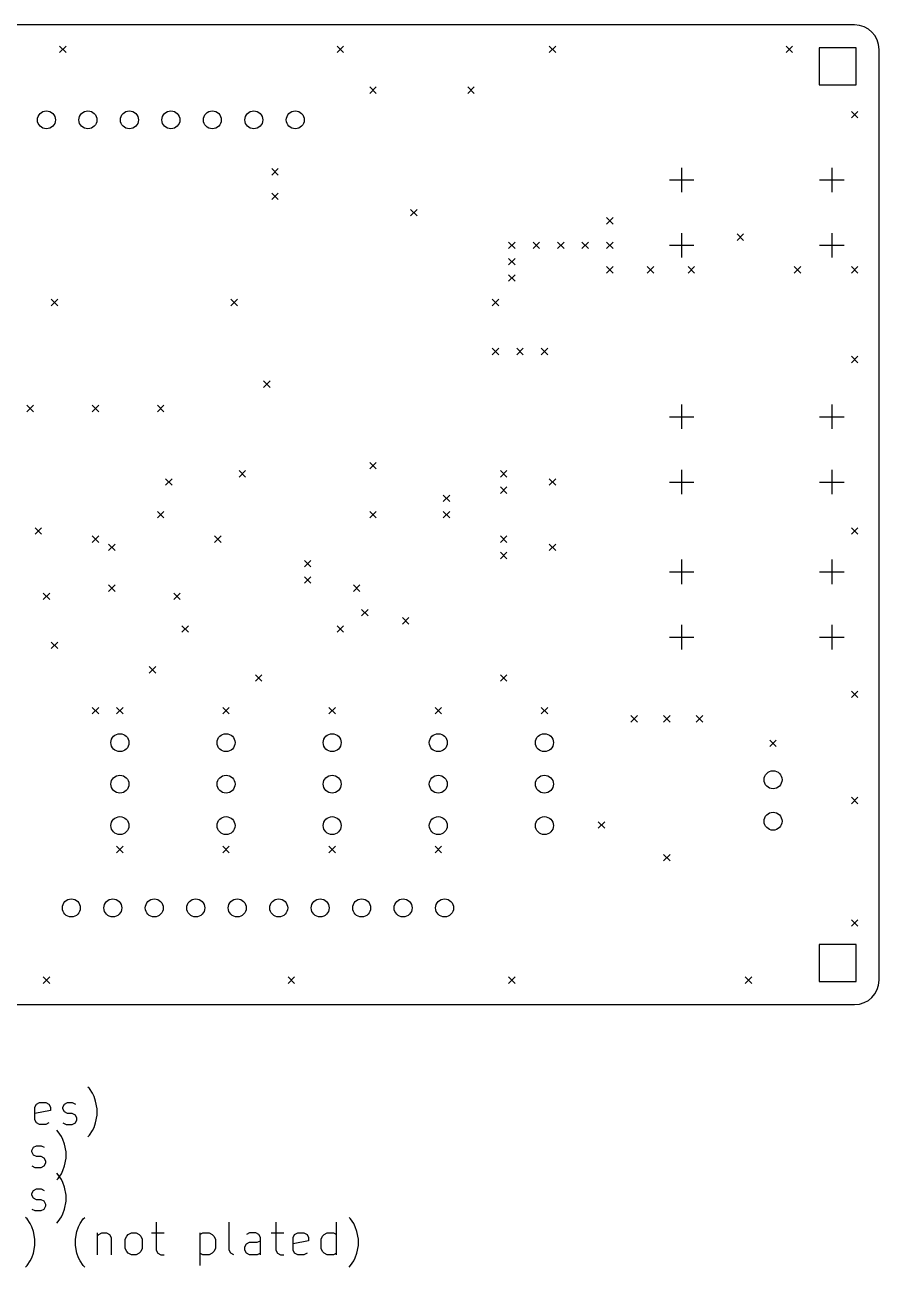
# Model space of a CAD drawing. Extents: x -2 to 100, y -16 to 60.
# Drawn here: x 47.7 to 100, y -16.1 to 60 of the extents above; entities that cross this region are included whole.
import ezdxf

# ---------------------------------------------------------------- set-up
doc = ezdxf.new("R2010")
doc.units = 0
doc.layers.add('BLACK', color=7, linetype='CONTINUOUS')

msp = doc.modelspace()

# ---------------------------------------------------------------- linework, layer by layer
at = {"layer": 'BLACK', "linetype": 'CONTINUOUS'}
for p, q in [((98.5, 60), (1.5, 60)), ((49.8, 58.7), (50.2, 58.3)), ((50.2, 58.7), (49.8, 58.3)), ((66.8, 58.7), (67.2, 58.3)), ((67.2, 58.7), (66.8, 58.3)), ((79.8, 58.7), (80.2, 58.3)), ((80.2, 58.7), (79.8, 58.3)), ((94.3, 58.7), (94.7, 58.3)), ((94.7, 58.7), (94.3, 58.3)), ((98.591382, 58.591262), (96.328618, 58.591262)), ((96.328618, 58.591262), (96.328618, 56.328498)), ((98.591382, 56.328498), (98.591382, 58.591262)), ((100, 1.5), (100, 58.5)), ((96.328618, 56.328498), (98.591382, 56.328498)), ((68.8, 56.2), (69.2, 55.8)), ((69.2, 56.2), (68.8, 55.8)), ((74.8, 56.2), (75.2, 55.8)), ((75.2, 56.2), (74.8, 55.8)), ((98.3, 54.7), (98.7, 54.3)), ((98.7, 54.7), (98.3, 54.3)), ((62.8, 51.2), (63.2, 50.8)), ((63.2, 51.2), (62.8, 50.8)), ((87.899999, 51.249301), (87.899999, 49.750701)), ((97.100001, 51.249301), (97.100001, 49.750701)), ((87.150699, 50.500001), (88.649299, 50.500001)), ((96.350701, 50.500001), (97.849301, 50.500001)), ((62.8, 49.7), (63.2, 49.3)), ((63.2, 49.7), (62.8, 49.3)), ((71.3, 48.7), (71.7, 48.3)), ((71.7, 48.7), (71.3, 48.3)), ((83.3, 48.2), (83.7, 47.8)), ((83.7, 48.2), (83.3, 47.8)), ((87.899999, 47.2493), (87.899999, 45.7507)), ((91.3, 47.2), (91.7, 46.8)), ((91.7, 47.2), (91.3, 46.8)), ((97.100001, 47.2493), (97.100001, 45.7507)), ((77.3, 46.7), (77.7, 46.3)), ((77.7, 46.7), (77.3, 46.3)), ((78.8, 46.7), (79.2, 46.3)), ((79.2, 46.7), (78.8, 46.3)), ((80.3, 46.7), (80.7, 46.3)), ((80.7, 46.7), (80.3, 46.3)), ((81.8, 46.7), (82.2, 46.3)), ((82.2, 46.7), (81.8, 46.3)), ((83.3, 46.7), (83.7, 46.3)), ((83.7, 46.7), (83.3, 46.3)), ((87.150699, 46.5), (88.649299, 46.5)), ((96.350701, 46.5), (97.849301, 46.5)), ((77.3, 45.7), (77.7, 45.3)), ((77.7, 45.7), (77.3, 45.3)), ((83.3, 45.2), (83.7, 44.8)), ((83.7, 45.2), (83.3, 44.8)), ((85.8, 45.2), (86.2, 44.8)), ((86.2, 45.2), (85.8, 44.8)), ((88.3, 45.2), (88.7, 44.8)), ((88.7, 45.2), (88.3, 44.8)), ((94.8, 45.2), (95.2, 44.8)), ((95.2, 45.2), (94.8, 44.8)), ((98.3, 45.2), (98.7, 44.8)), ((98.7, 45.2), (98.3, 44.8)), ((77.3, 44.7), (77.7, 44.3)), ((77.7, 44.7), (77.3, 44.3)), ((49.3, 43.2), (49.7, 42.8)), ((49.7, 43.2), (49.3, 42.8)), ((60.3, 43.2), (60.7, 42.8)), ((60.7, 43.2), (60.3, 42.8)), ((76.3, 43.2), (76.7, 42.8)), ((76.7, 43.2), (76.3, 42.8)), ((76.3, 40.2), (76.7, 39.8)), ((76.7, 40.2), (76.3, 39.8)), ((77.8, 40.2), (78.2, 39.8)), ((78.2, 40.2), (77.8, 39.8)), ((79.3, 40.2), (79.7, 39.8)), ((79.7, 40.2), (79.3, 39.8)), ((98.3, 39.7), (98.7, 39.3)), ((98.7, 39.7), (98.3, 39.3)), ((62.3, 38.2), (62.7, 37.8)), ((62.7, 38.2), (62.3, 37.8)), ((47.8, 36.7), (48.2, 36.3)), ((48.2, 36.7), (47.8, 36.3)), ((51.8, 36.7), (52.2, 36.3)), ((52.2, 36.7), (51.8, 36.3)), ((55.8, 36.7), (56.2, 36.3)), ((56.2, 36.7), (55.8, 36.3)), ((87.899999, 36.749301), (87.899999, 35.250701)), ((97.100001, 36.749301), (97.100001, 35.250701)), ((87.150699, 36.000001), (88.649299, 36.000001)), ((96.350701, 36.000001), (97.849301, 36.000001)), ((68.8, 33.2), (69.2, 32.8)), ((69.2, 33.2), (68.8, 32.8)), ((87.899999, 32.7493), (87.899999, 31.2507)), ((97.100001, 32.7493), (97.100001, 31.2507)), ((56.3, 32.2), (56.7, 31.8)), ((56.7, 32.2), (56.3, 31.8)), ((60.8, 32.7), (61.2, 32.3)), ((61.2, 32.7), (60.8, 32.3)), ((76.8, 32.7), (77.2, 32.3)), ((77.2, 32.7), (76.8, 32.3)), ((79.8, 32.2), (80.2, 31.8)), ((80.2, 32.2), (79.8, 31.8)), ((87.150699, 32), (88.649299, 32)), ((96.350701, 32), (97.849301, 32)), ((73.3, 31.2), (73.7, 30.8)), ((73.7, 31.2), (73.3, 30.8)), ((76.8, 31.7), (77.2, 31.3)), ((77.2, 31.7), (76.8, 31.3)), ((55.8, 30.2), (56.2, 29.8)), ((56.2, 30.2), (55.8, 29.8)), ((68.8, 30.2), (69.2, 29.8)), ((69.2, 30.2), (68.8, 29.8)), ((73.3, 30.2), (73.7, 29.8)), ((73.7, 30.2), (73.3, 29.8)), ((48.3, 29.2), (48.7, 28.8)), ((48.7, 29.2), (48.3, 28.8)), ((98.3, 29.2), (98.7, 28.8)), ((98.7, 29.2), (98.3, 28.8)), ((51.8, 28.7), (52.2, 28.3)), ((52.2, 28.7), (51.8, 28.3)), ((52.8, 28.2), (53.2, 27.8)), ((53.2, 28.2), (52.8, 27.8)), ((59.3, 28.7), (59.7, 28.3)), ((59.7, 28.7), (59.3, 28.3)), ((76.8, 28.7), (77.2, 28.3)), ((77.2, 28.7), (76.8, 28.3)), ((79.8, 28.2), (80.2, 27.8)), ((80.2, 28.2), (79.8, 27.8)), ((76.8, 27.7), (77.2, 27.3)), ((77.2, 27.7), (76.8, 27.3)), ((64.8, 27.2), (65.2, 26.8)), ((65.2, 27.2), (64.8, 26.8)), ((87.899999, 27.249301), (87.899999, 25.750701)), ((97.100001, 27.249301), (97.100001, 25.750701)), ((64.8, 26.2), (65.2, 25.8)), ((65.2, 26.2), (64.8, 25.8)), ((87.150699, 26.500001), (88.649299, 26.500001)), ((96.350701, 26.500001), (97.849301, 26.500001)), ((48.8, 25.2), (49.2, 24.8)), ((49.2, 25.2), (48.8, 24.8)), ((52.8, 25.7), (53.2, 25.3)), ((53.2, 25.7), (52.8, 25.3)), ((56.8, 25.2), (57.2, 24.8)), ((57.2, 25.2), (56.8, 24.8)), ((67.8, 25.7), (68.2, 25.3)), ((68.2, 25.7), (67.8, 25.3)), ((68.3, 24.2), (68.7, 23.8)), ((68.7, 24.2), (68.3, 23.8)), ((70.8, 23.7), (71.2, 23.3)), ((71.2, 23.7), (70.8, 23.3)), ((57.3, 23.2), (57.7, 22.8)), ((57.7, 23.2), (57.3, 22.8)), ((66.8, 23.2), (67.2, 22.8)), ((67.2, 23.2), (66.8, 22.8)), ((87.899999, 23.2493), (87.899999, 21.7507)), ((97.100001, 23.2493), (97.100001, 21.7507)), ((49.3, 22.2), (49.7, 21.8)), ((49.7, 22.2), (49.3, 21.8)), ((87.150699, 22.5), (88.649299, 22.5)), ((96.350701, 22.5), (97.849301, 22.5)), ((55.3, 20.7), (55.7, 20.3)), ((55.7, 20.7), (55.3, 20.3)), ((61.8, 20.2), (62.2, 19.8)), ((62.2, 20.2), (61.8, 19.8)), ((76.8, 20.2), (77.2, 19.8)), ((77.2, 20.2), (76.8, 19.8)), ((98.3, 19.2), (98.7, 18.8)), ((98.7, 19.2), (98.3, 18.8)), ((51.8, 18.2), (52.2, 17.8)), ((52.2, 18.2), (51.8, 17.8)), ((53.3, 18.2), (53.7, 17.8)), ((53.7, 18.2), (53.3, 17.8)), ((59.8, 18.2), (60.2, 17.8)), ((60.2, 18.2), (59.8, 17.8)), ((66.3, 18.2), (66.7, 17.8)), ((66.7, 18.2), (66.3, 17.8)), ((72.8, 18.2), (73.2, 17.8)), ((73.2, 18.2), (72.8, 17.8)), ((79.3, 18.2), (79.7, 17.8)), ((79.7, 18.2), (79.3, 17.8)), ((84.8, 17.7), (85.2, 17.3)), ((85.2, 17.7), (84.8, 17.3)), ((86.8, 17.7), (87.2, 17.3)), ((87.2, 17.7), (86.8, 17.3)), ((88.8, 17.7), (89.2, 17.3)), ((89.2, 17.7), (88.8, 17.3)), ((93.3, 16.2), (93.7, 15.8)), ((93.7, 16.2), (93.3, 15.8)), ((98.3, 12.7), (98.7, 12.3)), ((98.7, 12.7), (98.3, 12.3)), ((82.8, 11.2), (83.2, 10.8)), ((83.2, 11.2), (82.8, 10.8)), ((53.3, 9.7), (53.7, 9.3)), ((53.7, 9.7), (53.3, 9.3)), ((59.8, 9.7), (60.2, 9.3)), ((60.2, 9.7), (59.8, 9.3)), ((66.3, 9.7), (66.7, 9.3)), ((66.7, 9.7), (66.3, 9.3)), ((72.8, 9.7), (73.2, 9.3)), ((73.2, 9.7), (72.8, 9.3)), ((86.8, 9.2), (87.2, 8.8)), ((87.2, 9.2), (86.8, 8.8)), ((98.3, 5.2), (98.7, 4.8)), ((98.7, 5.2), (98.3, 4.8)), ((98.591382, 3.671382), (96.328618, 3.671382)), ((96.328618, 3.671382), (96.328618, 1.408618)), ((98.591382, 1.408618), (98.591382, 3.671382)), ((48.8, 1.7), (49.2, 1.3)), ((49.2, 1.7), (48.8, 1.3)), ((63.8, 1.7), (64.2, 1.3)), ((64.2, 1.7), (63.8, 1.3)), ((77.3, 1.7), (77.7, 1.3)), ((77.7, 1.7), (77.3, 1.3)), ((91.8, 1.7), (92.2, 1.3)), ((92.2, 1.7), (91.8, 1.3)), ((96.328618, 1.408618), (98.591382, 1.408618)), ((1.5, 0), (98.5, 0)), ((51.630392, -5.149361), (51.535154, -5.054123)), ((51.820868, -5.435076), (51.630392, -5.149361)), ((48.392296, -6.101742), (48.582772, -6.006504)), ((48.582772, -6.006504), (48.963725, -6.006504)), ((48.963725, -6.006504), (49.154201, -6.101742)), ((50.106582, -6.101742), (50.297058, -6.006504)), ((50.297058, -6.006504), (50.582772, -6.006504)), ((50.582772, -6.006504), (50.773249, -6.101742)), ((51.916106, -5.625552), (51.820868, -5.435076)), ((52.011344, -5.911266), (51.916106, -5.625552)), ((52.106582, -6.387457), (52.011344, -5.911266)), ((48.297058, -6.292219), (48.392296, -6.101742)), ((48.297058, -7.054123), (48.297058, -6.292219)), ((49.249439, -6.482695), (48.297058, -6.673171)), ((49.154201, -6.101742), (49.249439, -6.292219)), ((49.249439, -6.292219), (49.249439, -6.482695)), ((50.011344, -6.292219), (50.106582, -6.101742)), ((50.011344, -6.387457), (50.011344, -6.292219)), ((50.106582, -6.577933), (50.011344, -6.387457)), ((50.297058, -6.673171), (50.106582, -6.577933)), ((50.582772, -6.673171), (50.297058, -6.673171)), ((50.773249, -6.768409), (50.582772, -6.673171)), ((50.868487, -6.958885), (50.773249, -6.768409)), ((52.011344, -7.2446), (52.106582, -6.768409)), ((52.106582, -6.768409), (52.106582, -6.387457)), ((48.392296, -7.2446), (48.297058, -7.054123)), ((48.582772, -7.339838), (48.392296, -7.2446)), ((48.963725, -7.339838), (48.582772, -7.339838)), ((49.154201, -7.2446), (48.963725, -7.339838)), ((50.011344, -7.2446), (50.20182, -7.339838)), ((50.20182, -7.339838), (50.582772, -7.339838)), ((50.582772, -7.339838), (50.773249, -7.2446)), ((50.773249, -7.2446), (50.868487, -7.054123)), ((50.868487, -7.054123), (50.868487, -6.958885)), ((51.820868, -7.72079), (51.916106, -7.530314)), ((51.916106, -7.530314), (52.011344, -7.2446)), ((49.72563, -7.789361), (49.630392, -7.694123)), ((49.916106, -8.075076), (49.72563, -7.789361)), ((50.011344, -8.265552), (49.916106, -8.075076)), ((50.106582, -8.551266), (50.011344, -8.265552)), ((51.535154, -8.101742), (51.630392, -8.006504)), ((51.630392, -8.006504), (51.820868, -7.72079)), ((48.106582, -8.932219), (48.20182, -8.741742)), ((48.106582, -9.027457), (48.106582, -8.932219)), ((48.20182, -9.217933), (48.106582, -9.027457)), ((48.20182, -8.741742), (48.392296, -8.646504)), ((48.392296, -8.646504), (48.67801, -8.646504)), ((48.67801, -8.646504), (48.868487, -8.741742)), ((50.20182, -9.027457), (50.106582, -8.551266)), ((50.20182, -9.408409), (50.20182, -9.027457)), ((48.106582, -9.8846), (48.297058, -9.979838)), ((48.392296, -9.313171), (48.20182, -9.217933)), ((48.67801, -9.313171), (48.392296, -9.313171)), ((48.868487, -9.408409), (48.67801, -9.313171)), ((48.67801, -9.979838), (48.868487, -9.8846)), ((48.963725, -9.598885), (48.868487, -9.408409)), ((48.868487, -9.8846), (48.963725, -9.694123)), ((48.963725, -9.694123), (48.963725, -9.598885)), ((50.011344, -10.170314), (50.106582, -9.8846)), ((50.106582, -9.8846), (50.20182, -9.408409)), ((48.297058, -9.979838), (48.67801, -9.979838)), ((49.72563, -10.429361), (49.630392, -10.334123)), ((49.630392, -10.741742), (49.72563, -10.646504)), ((49.72563, -10.646504), (49.916106, -10.36079)), ((49.916106, -10.715076), (49.72563, -10.429361)), ((49.916106, -10.36079), (50.011344, -10.170314)), ((48.106582, -11.572219), (48.20182, -11.381742)), ((48.20182, -11.381742), (48.392296, -11.286504)), ((48.392296, -11.286504), (48.67801, -11.286504)), ((48.67801, -11.286504), (48.868487, -11.381742)), ((50.011344, -10.905552), (49.916106, -10.715076)), ((50.106582, -11.191266), (50.011344, -10.905552)), ((50.20182, -11.667457), (50.106582, -11.191266)), ((48.106582, -11.667457), (48.106582, -11.572219)), ((48.20182, -11.857933), (48.106582, -11.667457)), ((48.392296, -11.953171), (48.20182, -11.857933)), ((48.67801, -11.953171), (48.392296, -11.953171)), ((48.868487, -12.048409), (48.67801, -11.953171)), ((48.963725, -12.238885), (48.868487, -12.048409)), ((50.106582, -12.5246), (50.20182, -12.048409)), ((50.20182, -12.048409), (50.20182, -11.667457)), ((48.106582, -12.5246), (48.297058, -12.619838)), ((48.297058, -12.619838), (48.67801, -12.619838)), ((48.67801, -12.619838), (48.868487, -12.5246)), ((48.868487, -12.5246), (48.963725, -12.334123)), ((48.963725, -12.334123), (48.963725, -12.238885)), ((49.916106, -13.00079), (50.011344, -12.810314)), ((50.011344, -12.810314), (50.106582, -12.5246)), ((47.820868, -13.127961), (47.72563, -13.032723)), ((48.011344, -13.413676), (47.820868, -13.127961)), ((48.106582, -13.604152), (48.011344, -13.413676)), ((48.20182, -13.889866), (48.106582, -13.604152)), ((49.630392, -13.381742), (49.72563, -13.286504)), ((49.72563, -13.286504), (49.916106, -13.00079)), ((50.868487, -13.889866), (50.963725, -13.604152)), ((50.963725, -13.604152), (51.058963, -13.413676)), ((51.058963, -13.413676), (51.249439, -13.127961)), ((51.249439, -13.127961), (51.344678, -13.032723)), ((55.72563, -13.318438), (55.72563, -15.032723)), ((60.201821, -15.032723), (60.201821, -13.318438)), ((63.058964, -13.318438), (63.058964, -15.032723)), ((66.77325, -15.318438), (66.77325, -13.318438)), ((67.630393, -13.127961), (67.535155, -13.032723)), ((67.820869, -13.413676), (67.630393, -13.127961)), ((67.916107, -13.604152), (67.820869, -13.413676)), ((68.011345, -13.889866), (67.916107, -13.604152)), ((48.297058, -14.366057), (48.20182, -13.889866)), ((48.297058, -14.747009), (48.297058, -14.366057)), ((50.773249, -14.366057), (50.868487, -13.889866)), ((50.773249, -14.747009), (50.773249, -14.366057)), ((52.106582, -13.985104), (52.106582, -15.318438)), ((52.106582, -14.17558), (52.20182, -14.080342)), ((52.20182, -14.080342), (52.392296, -13.985104)), ((52.392296, -13.985104), (52.678011, -13.985104)), ((52.678011, -13.985104), (52.868487, -14.080342)), ((52.868487, -14.080342), (52.963725, -14.270819)), ((52.963725, -14.270819), (52.963725, -15.318438)), ((53.820868, -14.366057), (53.916106, -14.17558)), ((53.820868, -14.937485), (53.820868, -14.366057)), ((53.916106, -14.17558), (54.011344, -14.080342)), ((54.011344, -14.080342), (54.20182, -13.985104)), ((54.20182, -13.985104), (54.487535, -13.985104)), ((54.487535, -13.985104), (54.678011, -14.080342)), ((54.678011, -14.080342), (54.773249, -14.17558)), ((54.773249, -14.17558), (54.868487, -14.366057)), ((54.868487, -14.366057), (54.868487, -14.937485)), ((55.439916, -13.985104), (56.20182, -13.985104)), ((58.392297, -13.985104), (58.392297, -15.985104)), ((58.392297, -14.080342), (58.582773, -13.985104)), ((58.582773, -13.985104), (58.963726, -13.985104)), ((58.963726, -13.985104), (59.154202, -14.080342)), ((59.154202, -14.080342), (59.24944, -14.17558)), ((59.24944, -14.17558), (59.344678, -14.366057)), ((59.344678, -14.366057), (59.344678, -14.937485)), ((61.439916, -13.985104), (61.24944, -14.080342)), ((61.820869, -13.985104), (61.439916, -13.985104)), ((62.011345, -14.080342), (61.820869, -13.985104)), ((62.106583, -14.270819), (62.011345, -14.080342)), ((62.106583, -15.318438), (62.106583, -14.270819)), ((62.77325, -13.985104), (63.535154, -13.985104)), ((64.106583, -14.270819), (64.201821, -14.080342)), ((64.106583, -15.032723), (64.106583, -14.270819)), ((64.201821, -14.080342), (64.392297, -13.985104)), ((64.392297, -13.985104), (64.77325, -13.985104)), ((64.77325, -13.985104), (64.963726, -14.080342)), ((64.963726, -14.080342), (65.058964, -14.270819)), ((65.058964, -14.270819), (65.058964, -14.461295)), ((65.820869, -14.366057), (65.916107, -14.17558)), ((65.820869, -14.937485), (65.820869, -14.366057)), ((65.916107, -14.17558), (66.011345, -14.080342)), ((66.011345, -14.080342), (66.201821, -13.985104)), ((66.201821, -13.985104), (66.582774, -13.985104)), ((66.582774, -13.985104), (66.77325, -14.080342)), ((68.106583, -14.366057), (68.011345, -13.889866)), ((68.106583, -14.747009), (68.106583, -14.366057)), ((48.20182, -15.2232), (48.297058, -14.747009)), ((50.868487, -15.2232), (50.773249, -14.747009)), ((53.916106, -15.127961), (53.820868, -14.937485)), ((54.011344, -15.2232), (53.916106, -15.127961)), ((54.773249, -15.127961), (54.678011, -15.2232)), ((54.868487, -14.937485), (54.773249, -15.127961)), ((55.72563, -15.032723), (55.820868, -15.2232)), ((59.24944, -15.127961), (59.154202, -15.2232)), ((59.344678, -14.937485), (59.24944, -15.127961)), ((60.297059, -15.2232), (60.201821, -15.032723)), ((61.154202, -14.842247), (61.24944, -14.651771)), ((61.154202, -15.032723), (61.154202, -14.842247)), ((61.24944, -15.2232), (61.154202, -15.032723)), ((61.24944, -14.651771), (61.439916, -14.556533)), ((61.439916, -14.556533), (61.916107, -14.556533)), ((61.916107, -14.556533), (62.106583, -14.461295)), ((63.058964, -15.032723), (63.154202, -15.2232)), ((65.058964, -14.461295), (64.106583, -14.651771)), ((64.201821, -15.2232), (64.106583, -15.032723)), ((65.916107, -15.127961), (65.820869, -14.937485)), ((66.011345, -15.2232), (65.916107, -15.127961)), ((68.011345, -15.2232), (68.106583, -14.747009)), ((47.820868, -15.985104), (48.011344, -15.69939)), ((48.011344, -15.69939), (48.106582, -15.508914)), ((48.106582, -15.508914), (48.20182, -15.2232)), ((50.963725, -15.508914), (50.868487, -15.2232)), ((51.058963, -15.69939), (50.963725, -15.508914)), ((51.249439, -15.985104), (51.058963, -15.69939)), ((54.20182, -15.318438), (54.011344, -15.2232)), ((54.487535, -15.318438), (54.20182, -15.318438)), ((54.678011, -15.2232), (54.487535, -15.318438)), ((55.820868, -15.2232), (56.011344, -15.318438)), ((56.011344, -15.318438), (56.20182, -15.318438)), ((58.582773, -15.318438), (58.392297, -15.2232)), ((58.963726, -15.318438), (58.582773, -15.318438)), ((59.154202, -15.2232), (58.963726, -15.318438)), ((60.487535, -15.318438), (60.297059, -15.2232)), ((61.439916, -15.318438), (61.24944, -15.2232)), ((61.916107, -15.318438), (61.439916, -15.318438)), ((62.106583, -15.2232), (61.916107, -15.318438)), ((63.154202, -15.2232), (63.344678, -15.318438)), ((63.344678, -15.318438), (63.535154, -15.318438)), ((64.392297, -15.318438), (64.201821, -15.2232)), ((64.77325, -15.318438), (64.392297, -15.318438)), ((64.963726, -15.2232), (64.77325, -15.318438)), ((66.201821, -15.318438), (66.011345, -15.2232)), ((66.582774, -15.318438), (66.201821, -15.318438)), ((66.77325, -15.2232), (66.582774, -15.318438)), ((67.630393, -15.985104), (67.820869, -15.69939)), ((67.820869, -15.69939), (67.916107, -15.508914)), ((67.916107, -15.508914), (68.011345, -15.2232)), ((47.72563, -16.080342), (47.820868, -15.985104)), ((51.344678, -16.080342), (51.249439, -15.985104)), ((67.535155, -16.080342), (67.630393, -15.985104))]:
    msp.add_line(p, q, dxfattribs=at)
at = {"layer": 'BLACK'}
for centre in [(49.00188, 54.18074), (51.54188, 54.18074), (54.08188, 54.18074), (56.62188, 54.18074), (59.16188, 54.18074), (61.70188, 54.18074), (64.24188, 54.18074), (53.5, 16.04), (60, 16.04), (66.5, 16.04), (73, 16.04), (79.5, 16.04), (53.5, 13.5), (60, 13.5), (66.5, 13.5), (73, 13.5), (79.5, 13.5), (93.5, 13.77), (53.5, 10.96), (60, 10.96), (66.5, 10.96), (73, 10.96), (79.5, 10.96), (93.5, 11.23), (50.52588, 5.92074), (53.06588, 5.92074), (55.60588, 5.92074), (58.14588, 5.92074), (60.68588, 5.92074), (63.22588, 5.92074), (65.76588, 5.92074), (68.30588, 5.92074), (70.84588, 5.92074), (73.38588, 5.92074)]:
    msp.add_circle(centre, 0.55, dxfattribs=at)
for centre, start, end in [((98.5, 58.5), 0, 90), ((98.5, 1.5), -90, 0)]:
    msp.add_arc(centre, 1.5, start, end, dxfattribs=at)

doc.saveas('drawing.dxf')
